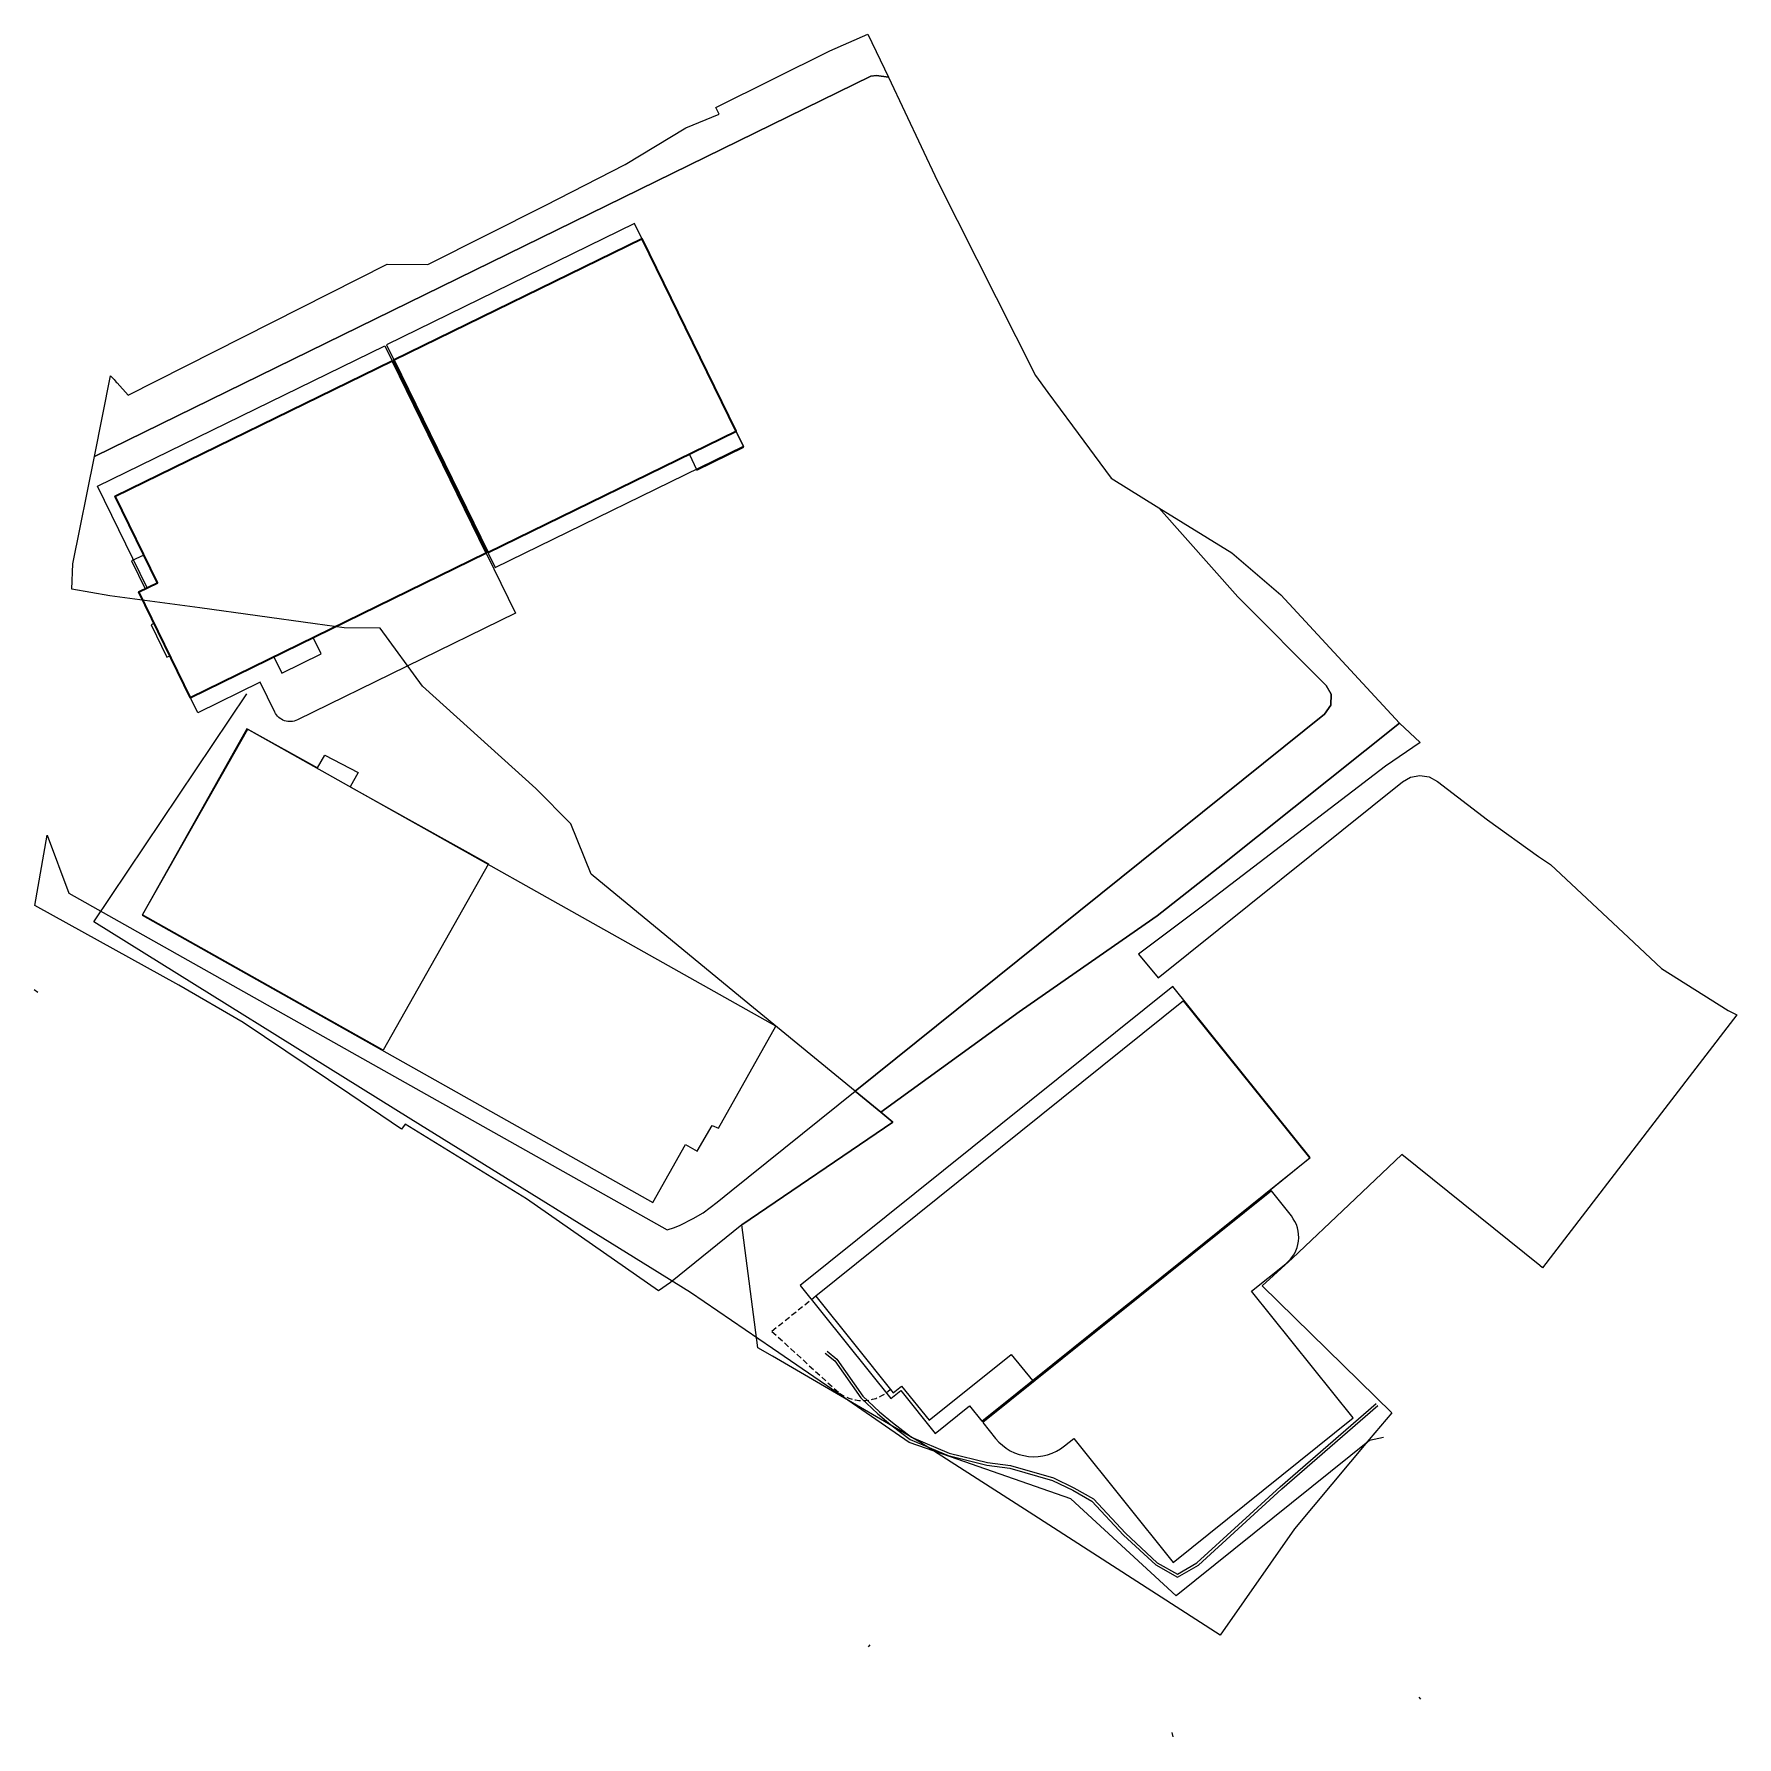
# Model space of a CAD drawing. Header units: metres. Extents: x 7511863 to 7512014, y 4692267 to 4692418.
import ezdxf

# ---------------------------------------------------------------- set-up
doc = ezdxf.new("R2010")
doc.units = ezdxf.units.M
doc.linetypes.add('DASHED', pattern=[0.75, 0.5, -0.25])
for name, color, linetype, lineweight in [('2D Drafting - General_Pen_No__102', 254, 'Continuous', 0), ('A - Bodrumi -1 Polyline_Pen_No__23', 103, 'Continuous', 0), ('A - Bodrumi -2 Polyline_Pen_No__75', 4, 'Continuous', 0), ('A - Kati karakteristik polyline_Pen_No__8', 5, 'Continuous', 0), ('A - Perdhesa Polyine_Pen_No__6', 1, 'Continuous', 0), ('Drawing & Figure_Pen_No__82', 253, 'Continuous', 0), ('leja xeni', 1, 'Continuous', 0), ('llg betimi themelet', 97, 'Continuous', 0), ('Parcela Baze', 7, 'Continuous', 0), ('pilotat ri betimi projekt pl', 14, 'Continuous', 0), ('profili', 210, 'Continuous', 0), ('vija e lejes ndertimore', 3, 'Continuous', 0)]:
    doc.layers.add(name, color=color, linetype=linetype, lineweight=lineweight)

msp = doc.modelspace()

# ---------------------------------------------------------------- linework, layer by layer
at = {"layer": '2D Drafting - General_Pen_No__102', "color": 254, "linetype": 'DASHED', "lineweight": 13}
msp.add_lwpolyline([(7511932.17, 4692306.08), (7511928.28, 4692302.95), (7511934.27, 4692297.46, 0.359988), (7511938.81, 4692297.82)], format="xyb", dxfattribs=at)
at = {"layer": 'A - Bodrumi -1 Polyline_Pen_No__23', "linetype": 'Continuous', "lineweight": 0}
for points in [[(7511903.03, 4692372.15), (7511925.09, 4692382.93), (7511916.74, 4692400), (7511894.69, 4692389.22)], [(7511902.89, 4692372.09), (7511876.61, 4692359.24), (7511872.03, 4692368.63), (7511873.69, 4692369.44), (7511869.93, 4692377.13), (7511894.55, 4692389.16)]]:
    msp.add_lwpolyline(points, close=True, dxfattribs=at)
at = {"layer": 'A - Bodrumi -2 Polyline_Pen_No__75', "linetype": 'Continuous', "lineweight": 0}
msp.add_lwpolyline([(7511903.69, 4692370.8), (7511925.74, 4692381.58), (7511916.08, 4692401.35), (7511894.03, 4692390.57)], close=True, dxfattribs=at)
msp.add_lwpolyline([(7511905.51, 4692366.74), (7511886.12, 4692357.27, -0.414214), (7511884.12, 4692357.96), (7511882.82, 4692360.61), (7511877.27, 4692357.89), (7511872.03, 4692368.63), (7511872.79, 4692369), (7511868.38, 4692378.03), (7511893.89, 4692390.5)], format="xyb", close=True, dxfattribs=at)
at = {"layer": 'A - Kati karakteristik polyline_Pen_No__8', "linetype": 'Continuous', "lineweight": 0}
for points in [[(7511903.03, 4692372.15), (7511920.91, 4692380.89), (7511921.61, 4692379.45), (7511925.79, 4692381.49), (7511916.74, 4692400), (7511894.69, 4692389.22)], [(7511876.61, 4692359.24), (7511884.03, 4692362.86), (7511884.73, 4692361.43), (7511888.23, 4692363.14), (7511887.53, 4692364.58), (7511902.89, 4692372.09), (7511894.55, 4692389.16), (7511869.93, 4692377.13), (7511872.48, 4692371.91), (7511871.4, 4692371.39), (7511872.61, 4692368.92), (7511872.03, 4692368.63), (7511873.39, 4692365.85), (7511873.12, 4692365.71), (7511874.52, 4692362.84), (7511874.79, 4692362.97)]]:
    msp.add_lwpolyline(points, close=True, dxfattribs=at)
at = {"layer": 'A - Perdhesa Polyine_Pen_No__6', "linetype": 'Continuous', "lineweight": 35}
for points in [[(7511903.03, 4692372.15), (7511925.09, 4692382.93), (7511916.74, 4692400), (7511894.69, 4692389.22)], [(7511902.89, 4692372.09), (7511876.62, 4692359.24), (7511872.03, 4692368.63), (7511873.69, 4692369.44), (7511869.93, 4692377.13), (7511894.55, 4692389.16)]]:
    msp.add_lwpolyline(points, close=True, dxfattribs=at)
at = {"layer": 'A - Perdhesa Polyine_Pen_No__6', "linetype": 'Continuous', "lineweight": 0}
msp.add_lwpolyline([(7511903.03, 4692372.15), (7511925.09, 4692382.93), (7511916.74, 4692400), (7511894.69, 4692389.22)], close=True, dxfattribs=at)
at = {"layer": 'A - Perdhesa Polyine_Pen_No__6', "linetype": 'Continuous', "lineweight": 0, "elevation": 618.1}
msp.add_lwpolyline([(7511902.89, 4692372.09), (7511876.62, 4692359.24), (7511872.03, 4692368.63), (7511873.69, 4692369.44), (7511869.93, 4692377.13), (7511894.55, 4692389.16)], close=True, dxfattribs=at)
at = {"layer": 'Drawing & Figure_Pen_No__82', "color": 253, "linetype": 'Continuous', "lineweight": 20, "flags": 128}
msp.add_lwpolyline([(7511935.52, 4692301.91), (7511939.06, 4692297.51), (7511939.8, 4692298.1), (7511942.25, 4692295.06), (7511949.54, 4692300.91), (7511951.41, 4692298.58), (7511958.65, 4692304.39), (7511961.39, 4692306.59), (7511963.95, 4692308.64), (7511965.31, 4692309.74), (7511976.05, 4692318.36), (7511964.84, 4692332.32), (7511932.17, 4692306.08)], close=True, dxfattribs=at)
at = {"layer": 'leja xeni', "flags": 128}
msp.add_lwpolyline([(7511881.64, 4692356.48), (7511872.33, 4692339.92), (7511917.71, 4692314.41), (7511920.6, 4692319.56), (7511921.64, 4692318.97), (7511922.97, 4692321.23), (7511923.53, 4692321), (7511928.63, 4692330.07)], close=True, dxfattribs=at)
msp.add_lwpolyline([(7511881.64, 4692356.48), (7511872.33, 4692339.92), (7511917.71, 4692314.41), (7511920.6, 4692319.56), (7511921.64, 4692318.97), (7511922.97, 4692321.23), (7511923.53, 4692321), (7511928.63, 4692330.07)], close=True, dxfattribs=at)
at = {"layer": 'llg betimi themelet', "linetype": 'Continuous', "lineweight": 0, "elevation": 617.9, "flags": 128}
msp.add_lwpolyline([(7511930.78, 4692307.02), (7511938.83, 4692297), (7511939.73, 4692297.72), (7511942.79, 4692293.9), (7511945.84, 4692296.34), (7511946.93, 4692294.97), (7511972.47, 4692315.48), (7511976.09, 4692318.39), (7511963.88, 4692333.6)], close=True, dxfattribs=at)
msp.add_lwpolyline([(7511948.15, 4692293.45, 0.414214), (7511954.27, 4692292.79), (7511955.09, 4692293.44), (7511963.93, 4692282.44), (7511979.91, 4692295.27), (7511970.88, 4692306.52), (7511973.92, 4692308.96, 0.414214), (7511974.42, 4692313.21), (7511972.64, 4692315.43), (7511947.02, 4692294.86)], format="xyb", close=True, dxfattribs=at)
at = {"layer": 'Parcela Baze', "flags": 128}
for points in [[(7511938.62, 4692414.35), (7511937.58, 4692414.51), (7511937.07, 4692414.44), (7511868.09, 4692380.67), (7511869.53, 4692387.82), (7511869.84, 4692387.49), (7511870.03, 4692387.28), (7511870.1, 4692387.2), (7511871.08, 4692386.11), (7511894.09, 4692397.75), (7511897.7, 4692397.71), (7511908.12, 4692402.95), (7511915.23, 4692406.59), (7511920.63, 4692409.87), (7511923.58, 4692411.06), (7511923.28, 4692411.65), (7511933.43, 4692416.69), (7511936.8, 4692418.19), (7511938.62, 4692414.35)], [(7511868.09, 4692380.67), (7511937.07, 4692414.44), (7511937.58, 4692414.51), (7511938.62, 4692414.35), (7511942.99, 4692405.12), (7511951.69, 4692387.85), (7511952.79, 4692386.36), (7511954.99, 4692383.38), (7511958.42, 4692378.74), (7511962.66, 4692376.1), (7511969.66, 4692368.19), (7511977.52, 4692360.32), (7511977.96, 4692359.55), (7511977.93, 4692358.58), (7511977.37, 4692357.78), (7511935.68, 4692324.29), (7511925.49, 4692332.64), (7511912.21, 4692343.58), (7511910.41, 4692348.04), (7511907.29, 4692351.18), (7511897.25, 4692360.27), (7511893.47, 4692365.43), (7511890.29, 4692365.44), (7511887.7, 4692365.8), (7511877.46, 4692367.22), (7511869.46, 4692368.28), (7511866.08, 4692368.87), (7511866.16, 4692371.13), (7511868.09, 4692380.67)], [(7511868.09, 4692380.67), (7511937.07, 4692414.44), (7511937.58, 4692414.51), (7511938.62, 4692414.35), (7511942.99, 4692405.12), (7511951.69, 4692387.85), (7511952.79, 4692386.36), (7511954.99, 4692383.38), (7511958.42, 4692378.74), (7511962.66, 4692376.1), (7511969.66, 4692368.19), (7511977.52, 4692360.32), (7511977.96, 4692359.55), (7511977.93, 4692358.58), (7511977.37, 4692357.78), (7511935.68, 4692324.29), (7511925.49, 4692332.64), (7511912.21, 4692343.58), (7511910.41, 4692348.04), (7511907.29, 4692351.18), (7511897.25, 4692360.27), (7511893.47, 4692365.43), (7511890.29, 4692365.44), (7511887.7, 4692365.8), (7511877.46, 4692367.22), (7511869.46, 4692368.28), (7511866.08, 4692368.87), (7511866.16, 4692371.13), (7511868.09, 4692380.67)], [(7511935.68, 4692324.29), (7511977.37, 4692357.78), (7511977.93, 4692358.58), (7511977.96, 4692359.55), (7511977.52, 4692360.32), (7511969.66, 4692368.19), (7511962.66, 4692376.1), (7511969.12, 4692372.1), (7511973.49, 4692368.39), (7511984.02, 4692356.97), (7511968.34, 4692344.46), (7511962.5, 4692339.88), (7511951.9, 4692332.48), (7511950.25, 4692331.33), (7511937.96, 4692322.42), (7511935.68, 4692324.29)], [(7511971.83, 4692307.01), (7511983.33, 4692295.73), (7511981.33, 4692293.35), (7511974.71, 4692285.41), (7511968.09, 4692275.96), (7511951.12, 4692286.89), (7511941.46, 4692293.1), (7511928.33, 4692300.75), (7511927.02, 4692301.51), (7511925.6, 4692312.43), (7511939.02, 4692321.55), (7511937.96, 4692322.42), (7511950.25, 4692331.33), (7511962.5, 4692339.88), (7511968.34, 4692344.46), (7511984.02, 4692356.97), (7511985.85, 4692355.25), (7511982.77, 4692353.15), (7511966.63, 4692340.81), (7511960.84, 4692336.46), (7511962.6, 4692334.36), (7511984.28, 4692351.78), (7511985.01, 4692352.19), (7511985.84, 4692352.34), (7511986.67, 4692352.2), (7511987.41, 4692351.8), (7511991.84, 4692348.39), (7511996.38, 4692345.13), (7511997.43, 4692344.43), (7512004.36, 4692337.95), (7512007.31, 4692335.19), (7512013.22, 4692331.47), (7512014, 4692331.06), (7512007.6, 4692322.74), (7511996.73, 4692308.59), (7511996.48, 4692308.81), (7511984.22, 4692318.67), (7511979.51, 4692314.21), (7511974.51, 4692309.47), (7511971.83, 4692307.01)], [(7511863.88, 4692347.02), (7511865.81, 4692341.87), (7511892.39, 4692326.93), (7511918.96, 4692311.99), (7511919.62, 4692312.19), (7511920.13, 4692312.4), (7511921.29, 4692312.97), (7511922.18, 4692313.5), (7511923.4, 4692314.43), (7511924.65, 4692315.43), (7511935.68, 4692324.29), (7511937.96, 4692322.42), (7511939.02, 4692321.55), (7511925.6, 4692312.43), (7511919.27, 4692307.31), (7511918.21, 4692306.55), (7511906.48, 4692314.72), (7511895.71, 4692321.36), (7511895.38, 4692320.91), (7511890.79, 4692324.02), (7511881.31, 4692330.4), (7511875.6, 4692333.7), (7511862.81, 4692340.78), (7511863.88, 4692347.02)]]:
    msp.add_lwpolyline(points, dxfattribs=at)
at = {"layer": 'pilotat ri betimi projekt pl', "flags": 128}
for points in [[(7511863.06, 4692333.07), (7511862.73, 4692333.29)], [(7511933.02, 4692301.01), (7511933.86, 4692300.33), (7511936.18, 4692297.05), (7511937.68, 4692295.63), (7511938.83, 4692294.66), (7511940.55, 4692293.34), (7511943.93, 4692291.92), (7511947.38, 4692291.08), (7511949.41, 4692290.81), (7511953.19, 4692289.72), (7511955, 4692288.86), (7511956.68, 4692287.89), (7511959.52, 4692284.87), (7511962.37, 4692282.21), (7511964.29, 4692281.12), (7511966.17, 4692282.2), (7511973.57, 4692288.97), (7511982.1, 4692296.38)], [(7511933.17, 4692301.2), (7511934.03, 4692300.49), (7511936.36, 4692297.21), (7511937.84, 4692295.81), (7511938.98, 4692294.85), (7511940.67, 4692293.55), (7511944.01, 4692292.15), (7511947.42, 4692291.31), (7511949.46, 4692291.05), (7511953.28, 4692289.95), (7511955.11, 4692289.07), (7511956.83, 4692288.08), (7511959.69, 4692285.04), (7511962.51, 4692282.4), (7511964.29, 4692281.4), (7511966.02, 4692282.4), (7511973.41, 4692289.15), (7511981.94, 4692296.56)], [(7511936.97, 4692275.11), (7511936.82, 4692274.93)], [(7511985.74, 4692270.47), (7511985.89, 4692270.29)], [(7511963.92, 4692266.93), (7511963.83, 4692267.32)]]:
    msp.add_lwpolyline(points, dxfattribs=at)
at = {"layer": 'profili', "flags": 128}
msp.add_lwpolyline([(7511982.61, 4692293.54), (7511981.36, 4692293.25), (7511964.19, 4692279.48), (7511954.84, 4692288.07), (7511943.45, 4692292.05), (7511940.48, 4692293.09), (7511934.15, 4692297.44), (7511928.33, 4692301.44), (7511921.03, 4692306.42), (7511896.19, 4692321.82), (7511868.04, 4692339.32), (7511881.63, 4692359.59)], dxfattribs=at)
at = {"layer": 'vija e lejes ndertimore', "color": 1, "linetype": 'Continuous'}
msp.add_lwpolyline([(7511872.35, 4692339.96), (7511881.73, 4692356.46), (7511887.9, 4692353), (7511888.55, 4692354.15), (7511891.51, 4692352.59), (7511890.82, 4692351.33), (7511903.1, 4692344.48), (7511893.73, 4692327.92), (7511872.35, 4692339.96)], dxfattribs=at)
msp.add_lwpolyline([(7511872.35, 4692339.96), (7511881.73, 4692356.46), (7511887.9, 4692353), (7511888.55, 4692354.15), (7511891.51, 4692352.59), (7511890.82, 4692351.33), (7511903.1, 4692344.48), (7511893.73, 4692327.92), (7511872.35, 4692339.96)], dxfattribs=at)

doc.saveas('drawing.dxf')
